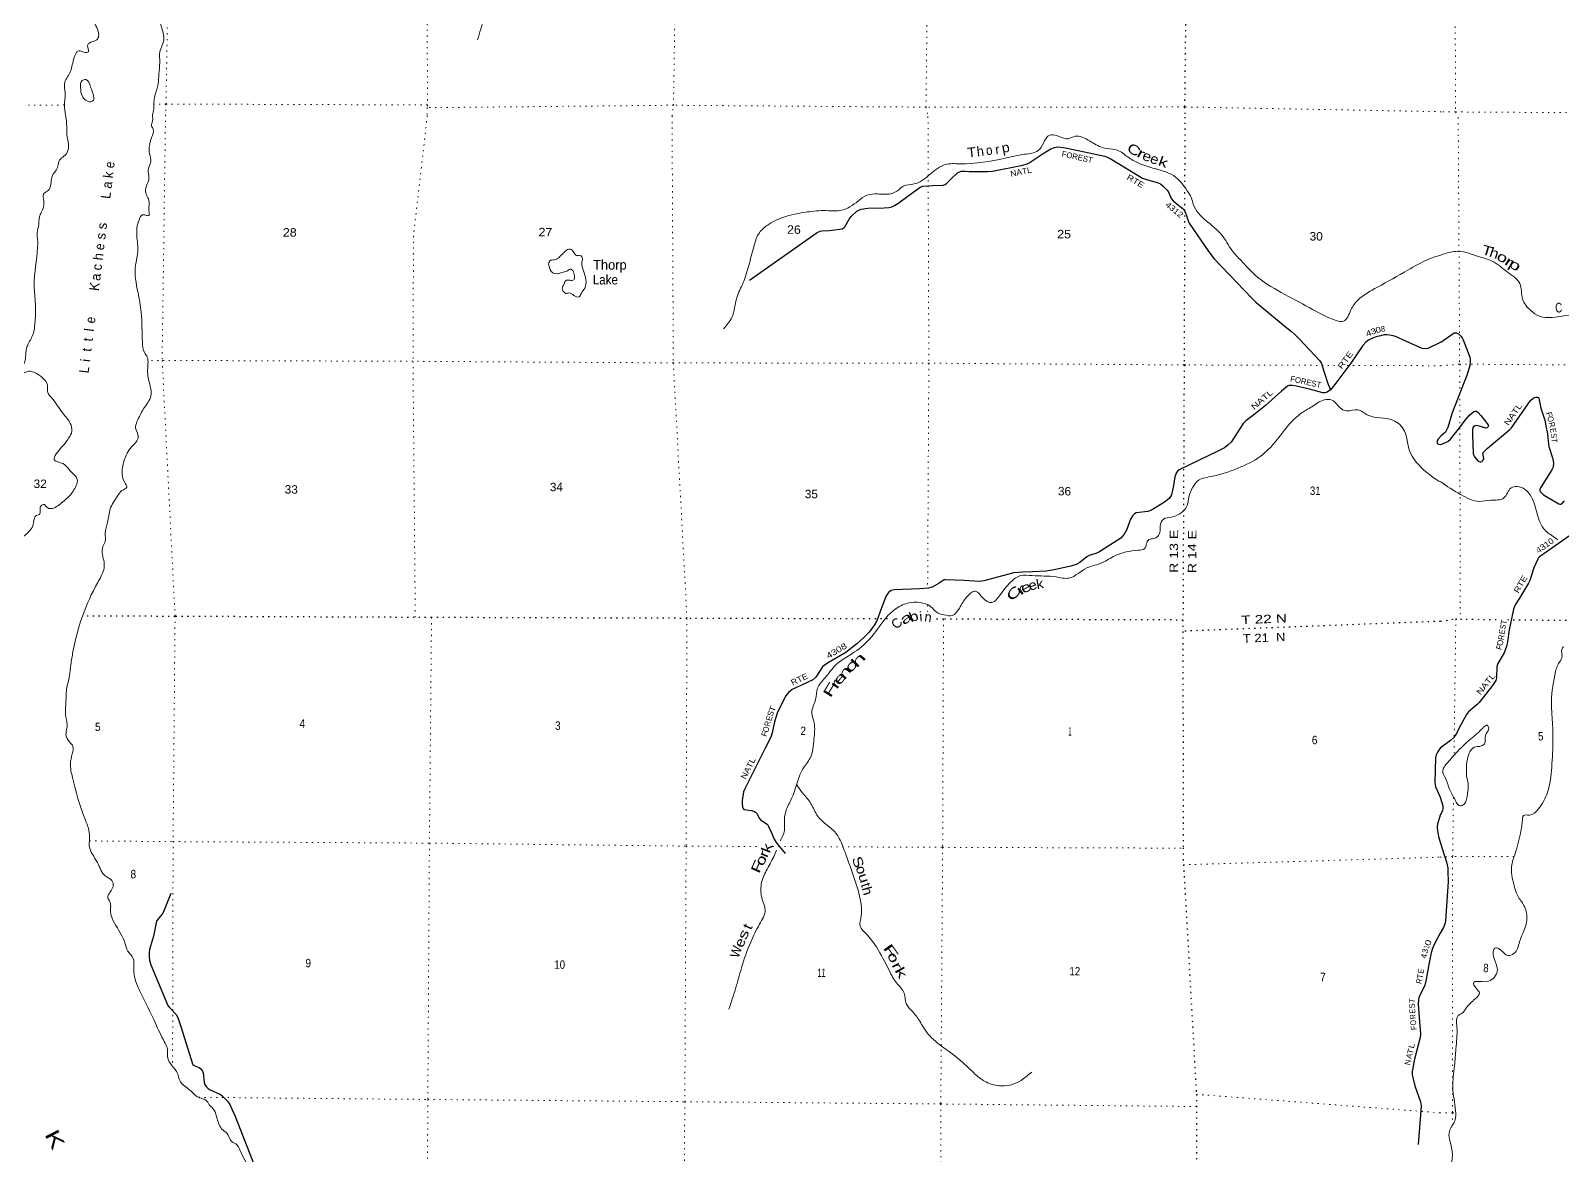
# Model space of a CAD drawing. Header units: feet. Extents: x -252966 to 4, y -183309 to 1368.
# Drawn here: x -60389 to -28629, y -67344 to -44032 of the extents above; entities that cross this region are included whole.
import ezdxf
from ezdxf.enums import TextEntityAlignment as Align

# ---------------------------------------------------------------- set-up
doc = ezdxf.new("R2010")
doc.units = ezdxf.units.FT
doc.header["$LTSCALE"] = 80
doc.header["$PDMODE"] = 32
doc.header["$PDSIZE"] = 40
doc.linetypes.add('DOTTED', pattern=[1.5, 0.3, -1.2])
for name, color, linetype, lineweight in [('29', 7, 'Continuous', 25), ('30', 7, 'Continuous', 35), ('39', 7, 'Continuous', 13), ('41', 7, 'Continuous', 13), ('6', 7, 'DOTTED', 25), ('7', 7, 'DOTTED', 13)]:
    doc.layers.add(name, color=color, linetype=linetype, lineweight=lineweight)

msp = doc.modelspace()

# ---------------------------------------------------------------- linework, layer by layer
at = {"layer": '29'}
for points in [[(-45480.36, -49204.9), (-44080.41, -48216.21), (-44019.81, -48185.35), (-43980.65, -48182.93), (-43821.63, -48176.5), (-43559.77, -48140.76), (-43526.17, -48120.08), (-43507.7, -48097.9), (-43414.69, -47936.98), (-43374.68, -47887.15), (-43260.95, -47775.01), (-43217.65, -47750.35), (-43169.62, -47731.86), (-43027.52, -47713.72), (-42691.13, -47704.86), (-42593.21, -47698.58), (-42534.09, -47683.79), (-42474.97, -47657.91), (-42406.06, -47614.88), (-41942.91, -47277.09), (-41892.77, -47258), (-41688.67, -47243.07), (-41470.44, -47235.92), (-41427.47, -47221.63), (-41390.52, -47195.74), (-41301.84, -47103.31), (-41172.52, -46977.6), (-41092.34, -46944.9), (-41009.95, -46944.32), (-40931.96, -46952.57), (-40547.35, -46953), (-40442.78, -46944.33), (-39814.64, -46818.62), (-39729.66, -46792.74), (-39684.83, -46768.79), (-39375.52, -46562.64), (-39232.7, -46482.16), (-39158.86, -46453.67), (-39092.29, -46441.49), (-38974.06, -46456.28), (-38801.79, -46486.44), (-38114.38, -46636.25), (-38007.84, -46685.51), (-37331.68, -47088.52), (-37249.58, -47116.96), (-37030.26, -47179.69), (-36964.03, -47210.53), (-36912.31, -47247.5), (-36825.45, -47340.47), (-36786.68, -47395.4), (-36738.65, -47513.71), (-36691.78, -47564.18), (-36486.81, -47734.94), (-36439.36, -47820.59), (-36397.33, -47951.3), (-36369.15, -48020.25), (-35960.3, -48619.91), (-35850.02, -48759.72), (-35066.08, -49577.45), (-34983.56, -49658.17), (-34377.91, -50164.55), (-34244.58, -50268.23), (-34181.77, -50323.69), (-34089.5, -50419.97), (-33655.75, -50876.97), (-33624.77, -50928.2), (-33572.27, -51093.42), (-33487.86, -51369.76), (-33436.09, -51478.84)], [(-31148.41, -50488.36), (-31418.15, -50620.96), (-31466.08, -50628.83), (-31536.29, -50617.74), (-31661.41, -50564.57), (-32086.82, -50373.72), (-32135.71, -50358.83), (-32213.68, -50344.92), (-32261.34, -50338.5), (-32323.29, -50340.44), (-32397.18, -50355.23), (-32487.59, -50378.83), (-32564.32, -50405.05), (-32652.13, -50447.66), (-32707.55, -50488.33), (-32767.29, -50556.6), (-33012.04, -50921.57), (-33326.07, -51339.46), (-33436.09, -51478.84)], [(-31148.41, -50488.36), (-30875.32, -50295.72), (-30828.93, -50294.11), (-30783.65, -50316.76), (-30734.61, -50362.07), (-30704.45, -50402.01), (-30685.57, -50437.57), (-30549.75, -50799.99), (-30542.21, -50841.52), (-30543.02, -50891.51), (-30545.98, -50973.65), (-30603.37, -51158.37), (-30912.24, -51952.94), (-31006.24, -52260.99), (-31028.87, -52313.84), (-31053.71, -52352.23), (-31151.09, -52436.92)], [(-33436.09, -51478.84), (-33507.47, -51527.27), (-33551.81, -51542.05), (-33597.45, -51537.08), (-33875.06, -51461.22), (-34142.99, -51401.56), (-34229.8, -51388.54), (-34266.75, -51384.84), (-34296.31, -51388.54), (-34325.87, -51399.63), (-34451.29, -51505.5), (-34785.27, -51799.87), (-35028.64, -51995.09), (-35192.32, -52118.83), (-35246.16, -52177.95), (-35369.39, -52369.44), (-35496.67, -52558.98), (-35559.95, -52617.95), (-35635.03, -52678.8), (-35759.81, -52739.28)], [(-31151.33, -52610.52), (-31003.51, -52546.83), (-30945.88, -52502.61), (-30809.71, -52326.09), (-30637.83, -52099.33), (-30545.98, -51996.73), (-30462.99, -51928.78), (-30438.46, -51921.23), (-30417.71, -51921.23), (-30400.74, -51926.89), (-30376.22, -51943.88), (-30317.31, -52006.96), (-30169.21, -52201.54), (-30163.06, -52225.13), (-30172.49, -52249.67), (-30189.47, -52266.66), (-30213.8, -52271.77), (-30373.21, -52223.66), (-30423.37, -52217.58), (-30453.55, -52227.02), (-30475.36, -52251.77), (-30489.39, -52298.75), (-30494.72, -52404.26), (-30480.3, -52799.5), (-30466.76, -52838.61), (-30453.56, -52863.14), (-30374.33, -52955.64), (-30359.24, -52965.08), (-30336.6, -52972.62), (-30317.74, -52972.63), (-30295.11, -52961.3), (-30281.9, -52949.97), (-30263.61, -52921.83), (-30257.38, -52900.9), (-30276.48, -52797.44), (-30270.59, -52776.32), (-30253.61, -52753.66), (-30191.62, -52693.09), (-29718.53, -52299.74), (-29685.83, -52266.67), (-29289.53, -51699.75), (-29236.88, -51649.42), (-29210.47, -51634.32), (-29176.52, -51628.66), (-29145.04, -51629.49), (-29125.59, -51638.1), (-29116.16, -51651.31), (-29073.15, -51856.19), (-28995.51, -52108.96), (-28969.03, -52223.26), (-28940.12, -52391.84), (-28918.11, -52608.33), (-28908.46, -52648.64), (-28830.71, -52889.37), (-28818.13, -52949.99), (-28816.24, -53004.73), (-28820.02, -53068.91), (-28827.56, -53095.33), (-28846.9, -53134.15), (-29082.04, -53507.38), (-29097.31, -53535.15), (-29097.31, -53565.35), (-29089.77, -53588), (-29076.56, -53601.21), (-29019.41, -53651.82), (-28701.44, -53842.34), (-28684.21, -53848.49), (-28657.8, -53846.6), (-28635.16, -53835.27), (-28582.95, -53776.1)], [(-31151.09, -52436.92), (-31204.67, -52497.8), (-31222.22, -52537.09), (-31226.83, -52568.05), (-31223.45, -52587.03), (-31212.06, -52593.93), (-31193.58, -52603.18), (-31151.33, -52610.52)], [(-35759.81, -52739.28), (-36573.49, -53133.67), (-36611.14, -53161.45), (-36629.61, -53191.03), (-36661.36, -53280.71), (-36694.69, -53456.92), (-36733.71, -53653.17), (-36751.54, -53690.16), (-36781.1, -53727.14), (-36879.63, -53803.05), (-37148.73, -53971.16), (-37221.16, -53997.69), (-37467.1, -54027.21), (-37503.44, -54045.1), (-37536.69, -54078.38), (-37589.04, -54172.75), (-37658.11, -54369.44), (-37714.04, -54470.29), (-37787.54, -54549.03), (-38236.86, -54843.71), (-38301.39, -54869.96), (-38440.07, -54913.96), (-38490.6, -54940.59), (-38631, -55058.44), (-38713.49, -55095.12), (-38824.18, -55131.13), (-39197.51, -55217.13), (-39331.42, -55232.31), (-39618.73, -55246.71), (-39818.25, -55254.11), (-40004.83, -55272.59), (-40131.59, -55303.79), (-40626.32, -55436.75), (-40714.24, -55450.06), (-41033.06, -55430.65), (-41417.95, -55412.26), (-41447.66, -55416.78), (-41488.31, -55442.66), (-41549.02, -55486.04), (-41695.22, -55568.37), (-41771.78, -55589.1), (-41961.92, -55599.84), (-42485.91, -55620.13), (-42544.31, -55634.22), (-42604.15, -55679.29), (-42652.73, -55747.61), (-42752.7, -56018.64), (-42843.05, -56263.56), (-42890.49, -56348.5), (-43005.7, -56497.54), (-43104.79, -56603.61), (-43259.98, -56740.41), (-43485.36, -56921.58), (-43829.31, -57124.49), (-43925.05, -57184.08), (-43970.05, -57220.37), (-44104.93, -57435.99), (-44168.91, -57487.26), (-44287.55, -57544.46), (-44599.36, -57690.6), (-44675.02, -57747.75), (-44728.68, -57816.31), (-44815.66, -57979.43), (-44909.72, -58182.34), (-44966, -58361), (-45013.18, -58589.04), (-45043.29, -58673.63), (-45155.86, -58906.89), (-45585.88, -59759.23), (-45606.61, -59809.99), (-45618.21, -59860.9), (-45632.99, -59992.15), (-45634.98, -60048.03), (-45629.3, -60128.95), (-45618.21, -60156.68), (-45598.99, -60173.31), (-45442.34, -60199), (-45379.9, -60217.68), (-45357.73, -60230.62), (-45342.02, -60241.72), (-45329.26, -60257.27), (-45273.55, -60362.3), (-45252.43, -60387.76), (-45235.8, -60400.7), (-45117.51, -60477.86), (-45104.63, -60491.28), (-45086.16, -60524.56), (-45030.62, -60656.32), (-44973.47, -60792.61), (-44927.27, -60862.49), (-44745.53, -61085.51)], [(-28481.62, -54504.37), (-29100.97, -54941.89), (-29121.84, -54960.26), (-29140.69, -54988.6), (-29222.9, -55168.64), (-29302.91, -55426.53), (-29333.65, -55485.66), (-29516.26, -55794.68), (-29604.73, -55936.18), (-29644.18, -56021.42), (-29733.99, -56452.8), (-29768.22, -56703.6), (-29789.58, -56796.93), (-29836.16, -56926.31), (-29966.9, -57151.8), (-29986.6, -57213.25), (-29994.73, -57450), (-30008.39, -57502.9), (-30076.06, -57606.51), (-30355.47, -57959.7), (-30395.32, -58001.83), (-30574.29, -58152.24), (-30618.95, -58206.53), (-30781.51, -58507.52), (-30827.05, -58597.71), (-30887.41, -58688.32), (-30945.52, -58748.31), (-31159.99, -58905.99)], [(-31159.99, -58905.99), (-31192.63, -58947.73), (-31218.5, -58986.55), (-31244.36, -59040.16), (-31255.45, -59071.59), (-31260.74, -59105.29), (-31271.15, -59615.09), (-31268.26, -59654.53), (-31256.37, -59705.67), (-31161.38, -59921.77)], [(-31161.38, -59921.77), (-31110, -60096.48), (-31106.02, -60150.76), (-31117.54, -60205.96), (-31161.89, -60291.37)], [(-31161.89, -60291.37), (-31216.65, -60478.41), (-31224.04, -60526.47), (-31226.81, -60565.3), (-31221.27, -60613.36), (-31199.5, -60731.83), (-31162.66, -60849.75)], [(-31162.66, -60849.75), (-31080.77, -61117.8), (-31030.78, -61259.25), (-31005.34, -61394.65), (-31000.6, -61463.11), (-30997.83, -61669.51), (-31049.65, -62482.42), (-31059.57, -62534.25), (-31091.15, -62618.33), (-31165.27, -62736.36)], [(-57482.92, -61914.72), (-57634.71, -62293.68), (-57664.6, -62342.67), (-57768.7, -62475.97), (-57786.2, -62522.91), (-57837.83, -62798.47), (-57921.65, -63077.24), (-57928.45, -63144.05), (-57928.45, -63229.09), (-57921.06, -63295.64), (-57894.67, -63396.34), (-57546.03, -64238.44), (-57512.38, -64281.41), (-57373.91, -64427.17), (-57339.12, -64486.16), (-57265.63, -64693.19), (-57032.46, -65447.45), (-57024.14, -65462.25), (-56998.98, -65484.07), (-56894.15, -65526.49), (-56868.04, -65545.43), (-56846.79, -65569.47), (-56825.55, -65597.19), (-56810.34, -65635.1), (-56789.35, -65826.5), (-56773.82, -65876.33), (-56750.72, -65917.01), (-56716.55, -65950.28), (-56680.83, -65978.69), (-56468.99, -66075.46), (-56424.66, -66105.56), (-56355.37, -66172.12), (-56310.12, -66218.33), (-56259.37, -66288.09), (-56207.2, -66402.59)], [(-31165.27, -62736.36), (-31283.19, -62959.53), (-31320.11, -63055.43), (-31349.67, -63147.86), (-31380.45, -63276.44), (-31466.97, -63769.01), (-31489.99, -63835.14), (-31593.01, -64038.31), (-31607.37, -64079.59), (-31614.76, -64118.41), (-31620.39, -64210.44), (-31600.04, -64489.7), (-31568.57, -64822.75), (-31575.68, -64898.71), (-31694.93, -65347.72), (-31744.08, -65606.58), (-31744.08, -65673.13), (-31739.56, -65699.82), (-31686.33, -65902.72), (-31570.99, -66236.53), (-31557.48, -66320.15), (-31568.82, -66506.07), (-31621.48, -67115.87)], [(-56207.2, -66402.59), (-56153.62, -66520.19), (-55544.36, -68072.5)]]:
    msp.add_lwpolyline(points, dxfattribs=at)
at = {"layer": '39'}
for points in [[(-59664.54, -45779.28), (-59688.86, -45585.24), (-59671.15, -45311.53), (-59688.18, -45132.24), (-59574.22, -44903.41), (-59498.19, -44628.03), (-59386.54, -44449.52), (-59284.17, -44480.33), (-59191.61, -44468.81), (-59206.92, -44337.85), (-59176.47, -44289.71), (-59019.24, -44222.2), (-58978.59, -44149.96), (-59063.31, -43857.52), (-59094.05, -43615.73), (-59167.64, -43480.39), (-59333.91, -43376.71), (-59398.85, -43138.75), (-59399.56, -42919.29), (-59385.58, -42597.24), (-59517.13, -42403.16), (-59809.35, -41837.67), (-59871.08, -41736.63), (-59873.94, -41541.32), (-59906.72, -40967.31), (-59933.01, -40316.84), (-60116.16, -39669.45), (-60168.35, -39316.8), (-60053.25, -39232.93), (-59958.16, -39134.85), (-59957.05, -38947.62), (-60064.88, -38822.14), (-60055.64, -38620.86), (-60004.31, -38441.98), (-60023.54, -38294.89), (-59988.29, -38115.91), (-60003.42, -37954.75), (-60018.55, -37793.6), (-60065.53, -37577.88), (-60039.95, -37334.42), (-59933.65, -37041.11), (-59799.55, -36806.35), (-59724.6, -36714.19), (-59568.68, -36529.9), (-59495.7, -36429.67), (-59458.31, -36228.56), (-59458.87, -35984.94), (-59436.53, -35608.58), (-59405.56, -35471.86), (-59359.06, -35429.85), (-59204.07, -35402.6), (-59091.5, -35407.3), (-58964.28, -35315.45), (-58857.4, -35263.75), (-58765.31, -35330.74), (-58615.07, -35426.27), (-58390.7, -35564.53), (-58317.7, -35800.53), (-58376.15, -36162.58), (-58416.12, -36458.31), (-58357.02, -36664.02), (-58314.06, -36879.71), (-58371.77, -37455.18), (-58354.93, -38343.17), (-58273.62, -38871.16), (-58218.47, -39403.02), (-58179.79, -39660.96), (-58109.29, -39977.48), (-58001.9, -40515.69), (-57952.16, -40942.82), (-57976.2, -41266.83), (-58016.38, -41598.79), (-58003.92, -42208.91), (-57958.94, -42760.84), (-57914.02, -42982.58), (-57863.61, -43296.96), (-57857.35, -43596.99), (-57735.95, -43809.12), (-57643.08, -44083.5), (-57629.93, -44238.6), (-57707.69, -44465.65), (-57711.05, -44693.13), (-57730.54, -44928.58), (-57745.88, -45139.89), (-57805.5, -45361), (-57836.93, -45574.23), (-57837.43, -45658.79), (-57864.99, -45777.43)], [(-58395.44, -36556.14), (-58074.02, -36412.04), (-57824.8, -36429.65), (-57393.5, -36599.35), (-57045.82, -36627.61), (-56474.45, -36572.66), (-55935.34, -36533.62), (-55605.58, -36533.59), (-55432.77, -36550.73), (-55205.1, -36473.58), (-54655.5, -36360.11), (-54291.43, -36338.14), (-54053.97, -36305.34), (-53861.89, -36465.54), (-53654.93, -36488.94), (-53288.57, -36420.67), (-52778.07, -36457.97), (-52290.55, -36640.08), (-52205.24, -36833.88), (-51981.56, -37088.91), (-51763.07, -37541.21), (-51578.71, -37647.01), (-51289.51, -37705.12), (-51023.58, -37956.38), (-50763.57, -38189.48), (-50567.09, -38623.53), (-50341.2, -39182.59), (-50215.92, -39757.15), (-50150.53, -40256.85), (-50305.89, -40684.76), (-50486.02, -41221.24), (-50555.7, -41442.29), (-50637.82, -41727.7), (-50636.65, -42206.88), (-50650.32, -42476.59), (-50755.57, -42930.97), (-50883.13, -43419.45), (-50991.89, -43787.24), (-51121.14, -44221.35)], [(-59145.7, -45201.94), (-59245.31, -45046.32), (-59319.83, -45066), (-59352.86, -45210.77), (-59319.72, -45386.13), (-59247.84, -45471.12), (-59143.5, -45507.99), (-59086.99, -45472.09), (-59082.5, -45393.59), (-59145.7, -45201.94)], [(-59665.33, -45773.06), (-59642.33, -45955.32), (-59636.24, -46196.81), (-59606.39, -46476.72), (-59671.63, -46611.03), (-59772.54, -46692.75), (-59819.61, -46811.1), (-59858.62, -46925.49), (-59921.41, -47003.48), (-59960.66, -47148.05), (-59983.75, -47276.64), (-60042.57, -47360.7), (-60123.24, -47418.43), (-60124.01, -47515.01), (-60123.37, -47686.04), (-60168.4, -47800.38), (-60205.23, -47892.65), (-60226.92, -48097.72), (-60249.6, -48176.01), (-60246.93, -48343.04), (-60307.19, -49109.17), (-60311.62, -49412.96), (-60284.59, -49793.44), (-60298.98, -50089.11), (-60355.34, -50366.34), (-60459.27, -50574.8), (-60490.78, -50753.63), (-60509.93, -50892.32), (-60589.17, -51022.5), (-60648.06, -51114.6), (-60620.25, -51147.01), (-60469.5, -51101.88), (-60311.19, -51115.17), (-60155.6, -51216.96), (-60038.62, -51382.84), (-60029.78, -51531.8), (-59946.5, -51649.14), (-59722.42, -51962.72), (-59565.69, -52173.17), (-59534.89, -52334.37), (-59600.23, -52480.75), (-59746.11, -52668.77), (-59859.5, -52806.74), (-59898.56, -52927.16), (-59822.72, -52972.01), (-59688.77, -53021.32), (-59565.54, -53159.08), (-59420.59, -53337.25), (-59445.65, -53461.81), (-59583.7, -53674.03), (-59771.52, -53841.61), (-59988.86, -53938.54), (-60064.73, -53897.72), (-60116.49, -53851.04), (-60170.85, -53878.8), (-60189.57, -53963.16), (-60212.43, -54063.59), (-60280.82, -54089.22), (-60315.45, -54157.37), (-60344.65, -54297.99), (-60423.78, -54414.08), (-60647.76, -54589.43), (-60846.63, -54634.19), (-60946.42, -54575.08), (-61121.23, -54368.51), (-61167.53, -54365.38), (-61188.85, -54372.49), (-61200.69, -54381.96), (-61254.24, -54452), (-61306.8, -54505.92), (-61307.37, -54576.34), (-61262.28, -54705.46), (-61233.23, -54834.45), (-61296.53, -54976.82), (-61437.38, -55038.12), (-61569.78, -55045.16), (-61632.12, -55066.81), (-61734.52, -55084.14), (-61815.08, -55127.79), (-61844.24, -55264.39), (-61892.6, -55543.69), (-61995.1, -55824.6), (-62074.17, -55932.64), (-62120.72, -55986.61), (-62089.14, -56049.23), (-62090.29, -56194.09), (-62121.29, -56308.54), (-62182.48, -56438.86), (-62229.05, -56494.84), (-62312.33, -56609.27)], [(-57861.28, -45907.4), (-57880.15, -46005.01), (-57846.61, -46073.68), (-57882.09, -46248.45), (-57920.88, -46586.18), (-57898.14, -46751.35), (-57949.52, -46907.89), (-57934.86, -47081.04), (-57986.34, -47249.66), (-57995.7, -47416.59), (-57944.4, -47521.61), (-57933.38, -47648.46), (-57932.52, -47791.32), (-57939.13, -47865.71), (-58001.21, -47855.18), (-58073.37, -47852.62), (-58134.22, -47938.67), (-58185.86, -48127.41), (-58183.45, -48328.63), (-58170.03, -48656.7), (-58214.02, -48891.78), (-58162.43, -49461.58), (-58097.5, -49868.52), (-58070.37, -50488.44), (-58025.98, -50704.07), (-57970.59, -50799.06), (-57955.6, -50929.96), (-57963.09, -51115.01), (-57909.23, -51401.13), (-57896.83, -51606.46), (-58033.14, -51850.89), (-58165.45, -52097.36), (-58210.97, -52274.07), (-58163.91, -52407.23), (-58164.57, -52489.72), (-58288.17, -52649.74), (-58453.02, -52954.31), (-58491.24, -53219.61), (-58436.51, -53397.09), (-58395.17, -53493.99), (-58496.01, -53565.65), (-58585.11, -53675.63), (-58737.63, -53942.07), (-58794.06, -54227.35), (-58841.97, -54452.34), (-58841.27, -54615.32), (-58888.27, -54725.62), (-58897.66, -54896.58), (-58866.77, -55045.7), (-58874.05, -55204.6), (-58996.5, -55471.27), (-59511.27, -56905.96), (-59553.56, -57179.27), (-59581.42, -57404.41), (-59641.79, -57681.61), (-59658.35, -57997.38), (-59660.44, -58258.93), (-59635.31, -58375.83), (-59636.24, -58492.52), (-59655.38, -58629.19), (-59584.35, -58774.6), (-59510.9, -58867.72), (-59524.16, -59020.53), (-59563.92, -59229.48), (-59520.09, -59515.53), (-59266.2, -60364.55), (-59181.88, -60602.62), (-59167.38, -60795.89), (-59172.45, -60928.65), (-59002.78, -61276.02), (-58836.57, -61554.95), (-58724.86, -61628.24), (-58675.54, -61729.22), (-58745.03, -61893.68), (-58788.02, -62004.01), (-58744.62, -62092.88), (-58729.59, -62219.75), (-58728.44, -62326.4), (-58649.86, -62530.22), (-58432.56, -62940.33), (-58371.75, -63109.81), (-58262.71, -63265.57), (-58250.01, -63432.67), (-58231.7, -63650.11), (-58123.72, -63938.66), (-57798.23, -64611.16), (-57618.74, -64984.77), (-57559.6, -65111.98), (-57551.02, -65293.13), (-57492.03, -65438.45), (-57361.03, -65606.45), (-57282.51, -65818.32), (-57085.39, -65992.86), (-56888.14, -66151.31), (-56758.18, -66198.58), (-56684.78, -66297.74)], [(-57864.99, -45777.43), (-57858.7, -45820.25), (-57856.98, -45866.35), (-57861.22, -45907.14)], [(-46022.86, -50210.34), (-45850.55, -49976.24), (-45747.01, -49566.57), (-45614.19, -49255.72), (-45499.04, -48898.45), (-45393.68, -48510.93), (-45297.35, -48250.1), (-45115.43, -48068.39), (-44789.27, -47903.89), (-44285.06, -47791.04), (-43903.84, -47761.76), (-43683.31, -47767.47), (-43401.94, -47687.13), (-43043.07, -47444.4), (-42828.3, -47417.88), (-42553.54, -47411.93), (-42388.45, -47328.69), (-42295.64, -47256.96), (-42068.68, -47210.41), (-41738.22, -47009.72), (-41417.77, -46806.93), (-41126.89, -46791.05), (-40185.52, -46675.51), (-39781.82, -46594.09), (-39498.49, -46519.8), (-39382.82, -46347.65), (-39255.3, -46197.72), (-39113, -46206.85), (-38880.92, -46273.02), (-38728.12, -46221.87), (-38587.89, -46239.04), (-38364.25, -46357.45), (-38074.45, -46476.36), (-37860.15, -46508.18), (-37636.7, -46650.74), (-37409.15, -46781.25), (-37075.17, -46892.45), (-36647.46, -47068.76), (-36413.05, -47344.19), (-36320.05, -47499.83), (-36280.99, -47630.92), (-35690.55, -48269.23), (-35484.49, -48580.66), (-35291.72, -48797.43), (-35003.33, -49093.39), (-34456.85, -49461.75), (-33875.81, -49772.03), (-33316.49, -50039.89), (-33166.22, -50055.12), (-33013.94, -49818.86), (-32869.97, -49618.76), (-32462.78, -49350.24), (-31834.33, -48996.9), (-31411.44, -48772.77), (-31251.3, -48711.78), (-31146.31, -48682.8)], [(-49610.86, -48790.56), (-49548.64, -48782.98), (-49468.28, -48763.48), (-49401.58, -48697.59), (-49324.82, -48627.75), (-49260.19, -48569.9), (-49201.97, -48560.28), (-49128.33, -48629.26), (-49068.67, -48692.09), (-48994.47, -48690.64), (-48958.6, -48719.08), (-48957.54, -48837.8), (-48926.83, -49009.06), (-48874.19, -49196.59), (-48899.63, -49369.43), (-48968.62, -49471.52), (-49015.37, -49549.63), (-49069.49, -49547.21), (-49173.27, -49486.05), (-49229.27, -49467.51), (-49293.51, -49477.08), (-49333.36, -49444.59), (-49363.09, -49402.1), (-49350.49, -49329.77), (-49321.87, -49261.58), (-49299.47, -49219.49), (-49247.2, -49201.78), (-49165.05, -49210.46), (-49126.84, -49196.67), (-49112.15, -49114.29), (-49147.37, -49005.37), (-49183.22, -48974.91), (-49259.71, -49010.54), (-49374.3, -49047.9), (-49530.84, -49064.81), (-49590.71, -49028.13), (-49632.12, -48941.3), (-49647.44, -48850.64), (-49610.86, -48790.56)], [(-31146.31, -48682.8), (-30786.28, -48605.51), (-30361.33, -48715.66), (-30082.91, -48810.52), (-29763.48, -49040.61), (-29510.4, -49276.2), (-29454.93, -49594.74), (-29284.25, -49833.69), (-29104.45, -49949.9), (-28561.92, -49938.2), (-28011.26, -49916.49), (-27514.21, -49821.88), (-27238.47, -49763.72), (-27008.07, -49836.05), (-26482.66, -49945), (-26180.79, -49885.04), (-25969.06, -49796.16), (-25778.75, -49673.96)], [(-31152.51, -53386.91), (-31189.55, -53368.06), (-31440.72, -53189.02), (-31805.92, -52719.43), (-31901.12, -52336.41), (-32143.91, -52105.18), (-32664.42, -52000.6), (-32872.1, -51892.37), (-33104.87, -51912.72), (-33208.83, -51873.7), (-33405.88, -51691.11), (-33568.26, -51685.84), (-33826.06, -51826.72), (-34049.76, -51967.87), (-34271.93, -52167.38), (-34608.13, -52585.33), (-34939.41, -52888.63), (-35418.55, -53126.41), (-35692.02, -53220.9), (-35995.36, -53291.01), (-36158.18, -53340.07), (-36293.79, -53497.99), (-36365.38, -53674.5), (-36435.61, -53931.51), (-36560.84, -54045.24), (-36733.86, -54116.35), (-36900.6, -54155.32), (-36965.97, -54305.72), (-36987.33, -54468.53), (-37096.34, -54560.26), (-37200.78, -54581.59), (-37255.74, -54683.78), (-37288.46, -54764.02), (-37427.14, -54803.2), (-37672.05, -54837.54), (-37907.28, -54916.23), (-38167.1, -55059.11), (-38486.81, -55169.34), (-38670.2, -55284.64), (-38859.45, -55379.77), (-39127.94, -55353.57), (-39620.57, -55328.05), (-39865.65, -55327.81), (-40069.26, -55463.07), (-40285.91, -55725), (-40461.64, -55884.62), (-40647.37, -55790.64), (-40796.64, -55650.67), (-40982.12, -55776.01), (-41132.32, -56002.22), (-41275.92, -56156.06), (-41452.24, -56138.61), (-41570.29, -56107.53), (-41729.59, -55967.48), (-41943.49, -55885.36), (-42206.29, -55899.45), (-42472.01, -56028.2), (-42720.72, -56287.86), (-43036.75, -56689.87), (-43401.97, -56974.8), (-43670.12, -57157.86), (-43927.2, -57459.72), (-44073.19, -57661.82), (-44113.13, -57892.9), (-44160.34, -58029.36), (-44191.59, -58176), (-44145.08, -58377.57), (-44147.83, -58721.61), (-44227.12, -59109.33), (-44385.4, -59343.53), (-44479.52, -59578.22), (-44598.53, -59917.35), (-44712.84, -60169.99), (-44760.6, -60374.86), (-44760.49, -60612.28), (-44846.08, -60827.38)], [(-31152.51, -53386.91), (-30744, -53644.98), (-30347.48, -53789.13), (-30114.22, -53764.85), (-29840.59, -53718.75), (-29692.11, -53510.58), (-29523.14, -53485.78), (-29329.39, -53614.18), (-29163.99, -53998.04), (-29018.4, -54349.52), (-28822.98, -54516.19), (-28721.05, -54586.55)], [(-29291.2, -80926.07), (-29477.15, -80594.39), (-29660.22, -80393.59), (-29641.55, -80327.3), (-29611.25, -80077.91), (-29657.93, -79672.87), (-29739.34, -79333.99), (-29960.88, -79167.1), (-30154.7, -79046.75), (-30364.16, -78648.44), (-30441.95, -78124.37), (-30410.63, -77760.23), (-30347.07, -77613.78), (-30205.2, -77471.99), (-29988.39, -77030.83), (-29901.41, -76733.58), (-29992.76, -76612.05), (-30030.04, -76511.08), (-29966.43, -76358.59), (-30035.26, -76188.92), (-30025.06, -75941.38), (-30144.53, -75590.1), (-30193.87, -75259.53), (-30284.41, -74815.89), (-30319.85, -74503.55), (-30514.53, -73563.8), (-30675.17, -73095.42), (-30863.09, -72759.7), (-30906.91, -72487.56), (-30966.21, -72146.84), (-30963.22, -71804.62), (-31004.87, -71514.37), (-31057.07, -71280.41), (-31037.46, -70875.91), (-31004.06, -70503.73), (-30911.53, -70260.88), (-30822.86, -69999.88), (-30922.18, -69640.72), (-31024.93, -69444.6), (-31030.13, -69349.94), (-30850.81, -69061.49), (-30778.01, -68778.21), (-30854.16, -68525.94), (-30987.91, -68198.71), (-30970.02, -67761.98), (-30924.8, -67186.56), (-30972.03, -66843.93), (-30853.51, -66615.38), (-30841.77, -66422.2), (-30901.83, -65938.54), (-30865.74, -65487.87), (-30836.52, -65133.78), (-30816.52, -64684.99), (-30776.17, -64435.67), (-30709.56, -64399.97), (-30616.08, -64277.93), (-30435.72, -64100.21), (-30348.26, -63978.11), (-30419.72, -63878.88), (-30464.88, -63759.74), (-30394.38, -63738.16), (-30197.55, -63743.79), (-29982.9, -63550.24), (-30025.08, -63320.39), (-30063.9, -63165.06), (-30026.72, -63048.59), (-29902.56, -63093.89), (-29762.86, -63199.71), (-29635.96, -63162.49), (-29517.32, -62919.85), (-29366.64, -62460.04), (-29412.47, -62187.88), (-29537.34, -61993.6), (-29629.64, -61751.26), (-29676.09, -61320.05), (-29599.49, -61060.97), (-29487.13, -60618.97), (-29454.94, -60383.68), (-29438.16, -60303.29), (-29309.47, -60290.24), (-29129.63, -60170.9), (-28935.65, -59814.12), (-28850.82, -59303.45), (-28825.6, -58717.8), (-28841.64, -58254.62), (-28856.9, -57932.38), (-28769.13, -57315.03), (-28736, -57202.56), (-28635.77, -56998.02), (-28640.56, -56857.06), (-28603.87, -56796.96)], [(-30868.81, -59041.58), (-30581.82, -58757.91), (-30332.81, -58540.49), (-30173.21, -58439.1), (-30157.74, -58507.68), (-30223.15, -58636), (-30246.8, -58812.97), (-30337.68, -58866.59), (-30452.32, -58881.77), (-30566.07, -59023.78), (-30618.65, -59293.13), (-30604.73, -59538.86), (-30579.76, -59669.92), (-30597.35, -59842.92), (-30667.59, -60063.8), (-30744.26, -60101.43), (-30851.7, -59981.78), (-30968.25, -59755.35), (-31048.71, -59537.27), (-31109.47, -59363.64), (-31066.49, -59273.39), (-30958.89, -59145.42), (-30863.5, -59035.46)], [(-44510.24, -59658.47), (-44385.27, -59828.44), (-44208.61, -60055.14), (-44072.27, -60307.69), (-43871.29, -60500.37), (-43713.99, -60640.41), (-43577.46, -60868.81), (-43489.11, -61104.9), (-43176.24, -62101.25), (-43166.4, -62374.97), (-43186.21, -62596.14), (-43071.1, -62745.91), (-42850.74, -63023.25), (-42582.02, -63522.28), (-42433.62, -63770.9), (-42274.9, -63983.38), (-42236.49, -64194.94), (-42135.29, -64328.51), (-41972.51, -64534.99), (-41816.09, -64783.67), (-41140.83, -65348.18), (-40838.29, -65630.17), (-40714.83, -65737.76), (-40491.24, -65862.2), (-40192.8, -65904.72), (-39999.98, -65863.95), (-39631.09, -65621.29)], [(-44925.64, -61020.64), (-44981.38, -61153.85), (-45138.12, -61446.41), (-45238.58, -61723.31), (-45219.05, -62039.35), (-45158.62, -62255.11), (-45273.28, -62552.01), (-45458.72, -62922.83), (-45649.47, -63456.58), (-45773.26, -63892.25), (-45910.96, -64311.72)], [(-56684.78, -66297.74), (-56587.35, -66401.1), (-56520.64, -66584.7), (-56406.18, -66814.95), (-56290.75, -66924.49), (-56233.57, -67045.65), (-56135.8, -67106.76), (-56042.71, -67250.33), (-55615.75, -68273.71), (-55622.78, -68400.41), (-55658.35, -68585.25), (-55676.9, -68898.99), (-55614.69, -69144.94), (-55589.91, -69306.09), (-55473.27, -69514.22), (-55322.48, -69714.57), (-55143.98, -70212.92), (-55071.6, -70438.82), (-54992.95, -70634.59), (-54952.37, -70826.05), (-54891.57, -70995.53), (-54842.69, -71152.84), (-54781.93, -71328.35), (-54648.83, -71484.3), (-54437.71, -71662.98), (-54268.82, -71857.42), (-53939.12, -72254.31), (-53857.48, -72325.36), (-53681.66, -72405.17), (-53574.35, -72526.71), (-53576.76, -72577), (-53484.11, -72776.9), (-53344.75, -72902.71), (-53207.04, -72984.25), (-53113.91, -73123.79), (-52919.58, -73396.91), (-52769.09, -73635.48), (-52652.87, -73895.93), (-52548.11, -74085.86), (-52499.81, -74315.6), (-52285.31, -74572.78), (-52124.41, -74763.14), (-52029.88, -74979.15), (-51745.31, -75502.45), (-51562.29, -75684.94), (-51467.19, -75828.52), (-51361.01, -76090.9), (-51148.55, -76354.09), (-51000.43, -76387.42), (-50902.73, -76456.58), (-50506.47, -77274.92), (-50347.33, -77716.35), (-50380.7, -77877.06), (-50348.81, -78152.96), (-50126.85, -78480.61), (-49905.39, -78621.13), (-49759, -78620.24), (-49664.76, -78620.96), (-49593.31, -78712.05), (-49005.17, -79640.08), (-48914.5, -79835.95), (-48785.87, -80050.21), (-48655.05, -80240.34), (-48529.73, -80617.55), (-48345.76, -80932.84), (-48090.61, -81121.92), (-47841.52, -81316.98), (-47724.76, -81511.03), (-47575.11, -81854.22), (-47404.58, -82094.96), (-47150.84, -82209.58), (-47020.86, -82254.84), (-46941.56, -82368.12), (-46725.91, -82482.44), (-46588.22, -82565.99), (-46569.55, -82739.17), (-46593.57, -82984.46), (-46718.99, -83122.33), (-46864.02, -83203.72), (-47013.28, -83313.24), (-47081.29, -83544.11), (-47108.31, -83914.12), (-47171.1, -84243.62), (-47187.92, -84591.57), (-47150.04, -84869.53), (-47145.71, -85080.83), (-47253.6, -85283.22), (-47359.3, -85461.49), (-47392.7, -85626.22), (-47451.95, -85764.6), (-47518.68, -85834.51), (-47576.48, -85789.8), (-47629.46, -85644.53), (-47690.65, -85523.34), (-47812.88, -85512.34), (-47937.66, -85569.74), (-48100.62, -85636.9)]]:
    msp.add_spline(points, degree=3, dxfattribs=at)
at = {"layer": '6'}
for p, q in [((-36457.84, -45822.31), (-36471.93, -50960.96)), ((-36471.93, -50960.96), (-36496.07, -56239.47)), ((-42619.96, -56226.81), (-46780.58, -56214.1)), ((-41460.38, -56230.35), (-41653.81, -56229.75)), ((-36496.14, -56248.47), (-41460.38, -56230.35)), ((-31156.38, -56274.61), (-36496.34, -56480.1)), ((-29768.91, -56240.81), (-28244.87, -56257.74))]:
    msp.add_line(p, q, dxfattribs=at)
for points in [[(-36313.17, 29.18), (-36338.25, -3272.01), (-36315.55, -3511.73), (-36309.44, -8573.34), (-36280.61, -8797), (-36284.54, -13854.52), (-36277.62, -14043.81), (-36286.16, -19201.98), (-36281.64, -19455.69), (-36327.07, -24730.4), (-36316.28, -30019.55), (-36365.64, -35278.13), (-36402.95, -40540.81), (-36463.27, -45614.1), (-36457.84, -45822.31)], [(-46780.58, -56214.1), (-52076.2, -56195.74), (-57394.19, -56173.43), (-59279.58, -56166.16)], [(-36496.14, -56248.47), (-36493.75, -60967.83), (-36486.54, -61320.95), (-36215.77, -66079.53), (-36210.85, -71441.95)], [(-31156.38, -56274.61), (-30838.91, -56225.18), (-30744.53, -56229.97), (-29980.15, -56238.46)]]:
    msp.add_lwpolyline(points, dxfattribs=at)
msp.add_point((-36471.93, -50960.96), dxfattribs=at)
at = {"layer": '7'}
for p, q in [((-59691.83, -45572.2), (-62283.48, -45595.01)), ((-31149.09, -50977.54), (-33088.94, -50971.5)), ((-41792.17, -55939.21), (-41792.9, -56074.91)), ((-30838.91, -56225.18), (-30876.23, -59043.59)), ((-36486.9, -61321.19), (-31163.1, -61165.32)), ((-36216.13, -66079.77), (-31170.39, -66461.54))]:
    msp.add_line(p, q, dxfattribs=at)
for points in [[(-30937, 21.18), (-30918.75, -3666.53), (-30742.13, -9029.43), (-30797.01, -14217.67), (-30791.44, -19478.26), (-30838.17, -24718.82), (-30832.73, -29919.01), (-30835.08, -35233.97), (-30861.72, -40468.46), (-30844.12, -45716.94), (-30844.12, -45716.94), (-30788.91, -45830.73)], [(-57358.74, -24324.14), (-57391.19, -29784.16), (-57399.82, -34956.41), (-57493.6, -40246.94), (-57581.45, -45553.62), (-57591.61, -45778.42)], [(-52072.54, -24319.67), (-52054.54, -29747.78), (-52140.08, -35004.13), (-52175.54, -40293), (-52160.67, -45572.1), (-52165.03, -45628.45), (-52163.52, -45791.59)], [(-47089.56, -45802.7), (-47059.54, -45580.62), (-46977.94, -40310.15), (-46859.52, -34933.19), (-46649.35, -29681.61), (-46636.93, -27290.25)], [(-41597.83, -28686.13), (-41625.56, -29848.71), (-41738.51, -34980.07), (-41764.21, -40319.34), (-41823.86, -45618.12), (-41782.59, -45813.11)], [(-52160.67, -45572.1), (-57581.45, -45553.62), (-57830.04, -45555.81)], [(-31141.84, -45712.04), (-36463.27, -45614.1), (-41823.86, -45618.12), (-47059.53, -45578.6), (-52165.03, -45628.45)], [(-24901.47, -45749.99), (-25542.41, -45750.12), (-30844.12, -45716.94), (-31141.84, -45712.04)], [(-57591.61, -45778.42), (-57662.01, -50867.92), (-57393.76, -56164.19)], [(-52163.52, -45791.59), (-52449.89, -48286.06), (-52460.64, -50885.56), (-52413.35, -56195.85)], [(-47089.56, -45802.7), (-47062.88, -50918.79), (-46780.51, -56205.1)], [(-41782.59, -45813.11), (-41765.16, -50925.09), (-41789.98, -55531.81)], [(-30788.91, -45830.73), (-30758.54, -50945.11), (-30744.53, -56229.97)], [(-33351.35, -50970.68), (-36471.93, -50960.96), (-41765.16, -50925.09), (-47063.24, -50919.03), (-52460.64, -50885.56), (-57959.11, -50866.91)], [(-31149.09, -50977.54), (-30758.54, -50945.11), (-25930.58, -50976.95)], [(-57393.76, -56164.19), (-57434.84, -60832.44), (-57445.24, -65502.34)], [(-52076.56, -56195.98), (-52119.71, -60872.26), (-52153.79, -66185.61), (-52175.9, -71462.12), (-52153.19, -74728.13)], [(-46780.58, -56214.1), (-46798.02, -60934.84), (-46824.31, -66232.39), (-46862.37, -71496.71), (-46860.84, -76824.66), (-46867.22, -82140.48), (-46870.46, -82406.85)], [(-41460.38, -56230.35), (-41478.76, -60959.66), (-41516.9, -66279.01), (-41509.06, -71571.85), (-41531.95, -76900.81), (-41568.01, -82210.12), (-41600.57, -87510.12)], [(-30887.91, -59925.19), (-30904.09, -61147.02), (-30904.38, -66459.95), (-30907.51, -66717.55)], [(-59168.88, -60827.19), (-57434.91, -60841.44), (-52119.71, -60872.26), (-46798.02, -60934.84), (-45317.32, -60941.75)], [(-44999.51, -60943.23), (-41478.76, -60959.66), (-36493.82, -60976.83)], [(-29633.45, -61150.56), (-30904.09, -61147.02), (-31163.1, -61165.32)], [(-56900.94, -66141.41), (-52153.79, -66185.61), (-46824.67, -66232.63), (-41517.26, -66279.25), (-36215.1, -66332.51)], [(-31170.39, -66461.54), (-30904.38, -66459.95), (-30846.41, -66460.08)]]:
    msp.add_lwpolyline(points, dxfattribs=at)

# ---------------------------------------------------------------- texts
at = {"layer": '30'}
for rotation, p in [(347.706, (-39019.08, -46640.05)), (347.716, (-34280, -51300.88))]:
    msp.add_text('FOREST', height=120, rotation=rotation, dxfattribs=at).set_placement(p)
for s, rotation, width, p in [('NATL', 11.317, 1.1, (-40062.94, -47060.6)), ('RTE', 329.204, 1.2, (-37674.24, -47105.53)), ('4312', 321.202, 1.15, (-36871.08, -47662.96)), ('RTE', 53.076, 1.25, (-33201.21, -51056.78)), ('NATL', 40.735, 1.3, (-35019.49, -51898.39)), ('NATL', 55.045, 1.25, (-29749.41, -52228.81)), ('4310', 35.738, 1.15, (-29125.21, -54873.96)), ('RTE', 59.42, 1.2, (-29543.23, -55702.72)), ('4308', 30.538, 1.3, (-43849.34, -57055.04)), ('RTE', 25.112, 1.15, (-44590.23, -57609.01)), ('NATL', 51.652, 1.25, (-30327.48, -57811.49)), ('NATL', 63.228, 1.15, (-45564.12, -59560.69))]:
    msp.add_text(s, height=120, rotation=rotation, dxfattribs=dict(at, width=width)).set_placement(p)
for s, rotation, width, p in [('0', 16.63, 1.25, (-32430.42, -50289.9)), ('8', 6.66, 0.9, (-32342.53, -50273.96)), ('4', 22.7, 1.3, (-32624.06, -50360.05)), ('3', 22.7, 1.3, (-32523.76, -50318.09)), ('F', 287.075, 1.1, (-28958.01, -52006.8)), ('O', 287.075, 0.95, (-28928.46, -52100.16)), ('R', 283.044, 0.9, (-28901.99, -52213.78)), ('E', 279.731, 0.9, (-28878.49, -52330.19)), ('S', 275.805, 0.8, (-28866.58, -52434.54)), ('T', 275.805, 0.95, (-28854.77, -52535.58)), ('E', 82.228, 0.85, (-29820.04, -56498.65)), ('S', 78.239, 0.95, (-29803.45, -56400.65)), ('F', 72.2, 1.1, (-29880.54, -56827.91)), ('O', 77.109, 0.85, (-29857.69, -56732.18)), ('R', 82.228, 0.8, (-29835.45, -56613.4)), ('T', 69.13, 1.3, (-44950.42, -58111.87)), ('R', 75.311, 0.9, (-45051.44, -58411.48)), ('S', 72.515, 1.05, (-44989.56, -58204.11)), ('F', 73.238, 1.1, (-45115.19, -58624.77)), ('O', 73.407, 0.9, (-45083.92, -58530.77)), ('0', 68.944, 1.4, (-31358.02, -62959.08)), ('4', 76.538, 1.05, (-31440.73, -63227.57)), ('3', 76.538, 1.05, (-31415.42, -63121.84)), ('1', 72.265, 0.45, (-31389.06, -63041.25)), ('E', 80.038, 0.9, (-31500.2, -63535.05)), ('R', 75.807, 0.9, (-31541.23, -63747.21)), ('T', 86.499, 0.9, (-31684.87, -64144.05)), ('S', 94.168, 0.75, (-31688.18, -64243.34)), ('E', 94.168, 0.75, (-31680.28, -64351.77)), ('R', 94.168, 0.7, (-31672, -64465.38)), ('O', 95.398, 0.7, (-31661.68, -64588.8)), ('F', 95.398, 0.85, (-31651.02, -64694.34)), ('L', 75.126, 1.1, (-31699.71, -65088.92)), ('N', 79.249, 0.85, (-31776.95, -65426.47)), ('T', 75.126, 1.15, (-31721.31, -65205.51))]:
    msp.add_text(s, height=120, rotation=rotation, dxfattribs=dict(at, width=width)).set_placement(p, align=Align.CENTER)
for s, rotation, p in [('T', 81.239, (-29785.85, -56300.47)), ('E', 74.311, (-45016.88, -58298.91)), ('T', 80.038, (-31520.22, -63641.72)), ('A', 75.126, (-31747.95, -65301.23))]:
    msp.add_text(s, height=120, rotation=rotation, dxfattribs=at).set_placement(p, align=Align.CENTER)
at = {"layer": '41'}
for s, height, rotation, width, p in [('T', 200, 6.27, 1.1, (-40866.39, -46652.17)), ('o', 200, 7.724, 0.9, (-40501.43, -46608.32)), ('p', 200, 11.154, 1.1, (-40155.13, -46552.51)), ('C', 200, 327.511, 1.4, (-37565.2, -46583.68)), ('r', 200, 331.275, 1.6, (-37409.21, -46664.38)), ('e', 200, 340.879, 1.2, (-37272.19, -46728.96)), ('e', 200, 341.923, 1.15, (-37114.46, -46789.08)), ('k', 200, 339.418, 1.4, (-36938.57, -46847.81)), ('e', 200, 82.95, 0.9, (-58652.47, -46824.61)), ('L', 200, 82.95, 0.95, (-58730.48, -47455.37)), ('s', 200, 82.95, 1.05, (-58835.36, -48303.41)), ('s', 200, 82.95, 1.05, (-58809.17, -48091.59)), ('e', 200, 82.95, 0.9, (-58862.43, -48522.25)), ('T', 200, 343.27, 1.35, (-30215.73, -48687.66)), ('h', 200, 341.04, 1.25, (-30072.06, -48736)), ('o', 200, 332.437, 1.4, (-29917.55, -48816.32)), ('r', 200, 327.765, 1.75, (-29784.4, -48905.33)), ('p', 200, 329.253, 1.6, (-29663.5, -48972.42)), ('C', 200, 1.937, 0.75, (-28702.33, -49873.44)), ('e', 200, 82.95, 0.9, (-59050.93, -50041.23)), ('L', 200, 82.95, 0.95, (-59178.96, -51071.95)), ('C', 200, 48.972, 1.65, (-39928.27, -55756.29)), ('r', 200, 37.654, 1.95, (-39795.31, -55694.19)), ('e', 200, 26.589, 1.4, (-39711.96, -55659.16)), ('e', 200, 18.703, 1.15, (-39583.17, -55619.93)), ('k', 200, 10.226, 1.1, (-39447.6, -55597.14)), ('a', 200, 32.178, 1.65, (-42186.48, -56293.83)), ('b', 200, 18.787, 1.25, (-42046.73, -56268.55)), ('c', 200, 53.805, 1.9, (-43304.23, -57263.41)), ('h', 200, 46.679, 2.05, (-43156.38, -57144.07)), ('r', 200, 54.141, 1.85, (-43625.49, -57631.46)), ('e', 200, 51.274, 1.8, (-43536.11, -57516.56)), ('n', 200, 54.342, 1.8, (-43433.21, -57394.9)), ('F', 200, 58.562, 1.85, (-43726.98, -57747.36)), ('k', 200, 68.688, 1.4, (-45031.63, -61007.95)), ('F', 200, 66.312, 1.6, (-45231.83, -61398.01)), ('o', 200, 62.255, 1.4, (-45160, -61272.66)), ('r', 200, 67.238, 1.4, (-45095.23, -61131.4)), ('S', 200, 289.501, 1.3, (-43325.7, -61296.86)), ('o', 200, 289.1, 1.15, (-43258.06, -61457.98)), ('u', 200, 289.1, 1.3, (-43203.4, -61628.65)), ('h', 200, 285.775, 1.15, (-43135.01, -61889.36)), ('t', 200, 64.784, 1.25, (-45434.92, -62643.15)), ('e', 200, 68.917, 1.25, (-45589.69, -62969.39)), ('s', 200, 68.35, 1.45, (-45518.53, -62799.92)), ('W', 200, 71.875, 0.95, (-45670.95, -63154.99)), ('F', 200, 305.303, 1.95, (-42633.17, -63173.55)), ('o', 200, 298.148, 1.4, (-42587.32, -63287.64)), ('r', 200, 297.01, 1.55, (-42510.12, -63458.03)), ('k', 200, 299.493, 1.65, (-42426.82, -63605.14)), ('K', 300, 297.31, 1.45, (-60016.64, -67081.37))]:
    msp.add_text(s, height=height, rotation=rotation, dxfattribs=dict(at, width=width)).set_placement(p, align=Align.CENTER)
for s, rotation, p in [('h', 6.99, (-40686.07, -46629.87)), ('r', 8.51, (-40331.33, -46590.01)), ('k', 82.95, (-58678.28, -47033.29)), ('a', 82.95, (-58704, -47241.21)), ('h', 82.95, (-58887.86, -48727.82)), ('c', 82.95, (-58914.53, -48943.55)), ('a', 82.95, (-58940.15, -49150.67)), ('K', 82.95, (-58964.51, -49347.64)), ('t', 82.95, (-59100.51, -50447.34)), ('l', 82.95, (-59075.77, -50247.25)), ('t', 82.95, (-59126.71, -50659.15)), ('i', 82.95, (-59153.77, -50878.01)), ('C', 47.18, (-42358.24, -56382.21)), ('i', 5.666, (-41921.63, -56275.3)), ('n', 351.847, (-41793.24, -56283.76)), ('t', 286.087, (-43163.41, -61765.28))]:
    msp.add_text(s, height=200, rotation=rotation, dxfattribs=at).set_placement(p, align=Align.CENTER)
msp.add_text('Thorp', height=200, dxfattribs=at).set_placement((-48727.67, -48985.6))
at = {"layer": '41', "width": 0.9}
msp.add_text('Lake', height=200, dxfattribs=at).set_placement((-48732.41, -49293.49))
at = {"layer": '6'}
for s, rotation, width, p in [('R 13 E', 89.738, 1.25, (-36599.3, -55272.28)), ('R 14 E', 89.738, 1.25, (-36220.28, -55277.99)), ('T 22 N', 2.204, 1.35, (-35285.03, -56333.87)), ('T 21  N', 2.204, 1.15, (-35250.85, -56718.53))]:
    msp.add_text(s, height=175, rotation=rotation, dxfattribs=dict(at, width=width)).set_placement(p)
at = {"layer": '7'}
for s, width, p in [('28', 1.1, (-55159.65, -48299.88)), ('27', 1.1, (-49858.79, -48294.85)), ('26', 1.1, (-44706.78, -48242.25)), ('25', 1.1, (-39103.94, -48335.68)), ('30', 1.05, (-33870.71, -48381.73)), ('32', 1.05, (-60328.33, -53511.4)), ('33', 1.05, (-55121.73, -53627.67)), ('34', 1.05, (-49625.05, -53577.14)), ('35', 1.05, (-44338.47, -53722.19)), ('36', 1.05, (-39089.46, -53664.35)), ('31', 0.85, (-33864.73, -53655.39)), ('5', 0.9, (-59055.18, -58549.27)), ('4', 0.9, (-54815.64, -58483.1)), ('3', 0.9, (-49518.2, -58523.6)), ('2', 0.9, (-44429.58, -58632.51)), ('1', 0.45, (-38875.5, -58643.21)), ('6', 0.9, (-33823.81, -58822.68)), ('8', 0.9, (-58319.59, -61601.16)), ('9', 0.9, (-54692.88, -63445.78)), ('10', 0.85, (-49529.71, -63477.21)), ('11', 0.65, (-44076.9, -63647.67)), ('12', 0.85, (-38849.05, -63613.2)), ('7', 0.9, (-33652.52, -63735.43))]:
    msp.add_text(s, height=175, rotation=359.562, dxfattribs=dict(at, width=width)).set_placement(p)
at = {"layer": '7', "width": 0.85}
for s, p in [('5', (-29133.76, -58744.43)), ('8', (-30269.18, -63547.72))]:
    msp.add_text(s, height=175, dxfattribs=at).set_placement(p)

doc.saveas('drawing.dxf')
